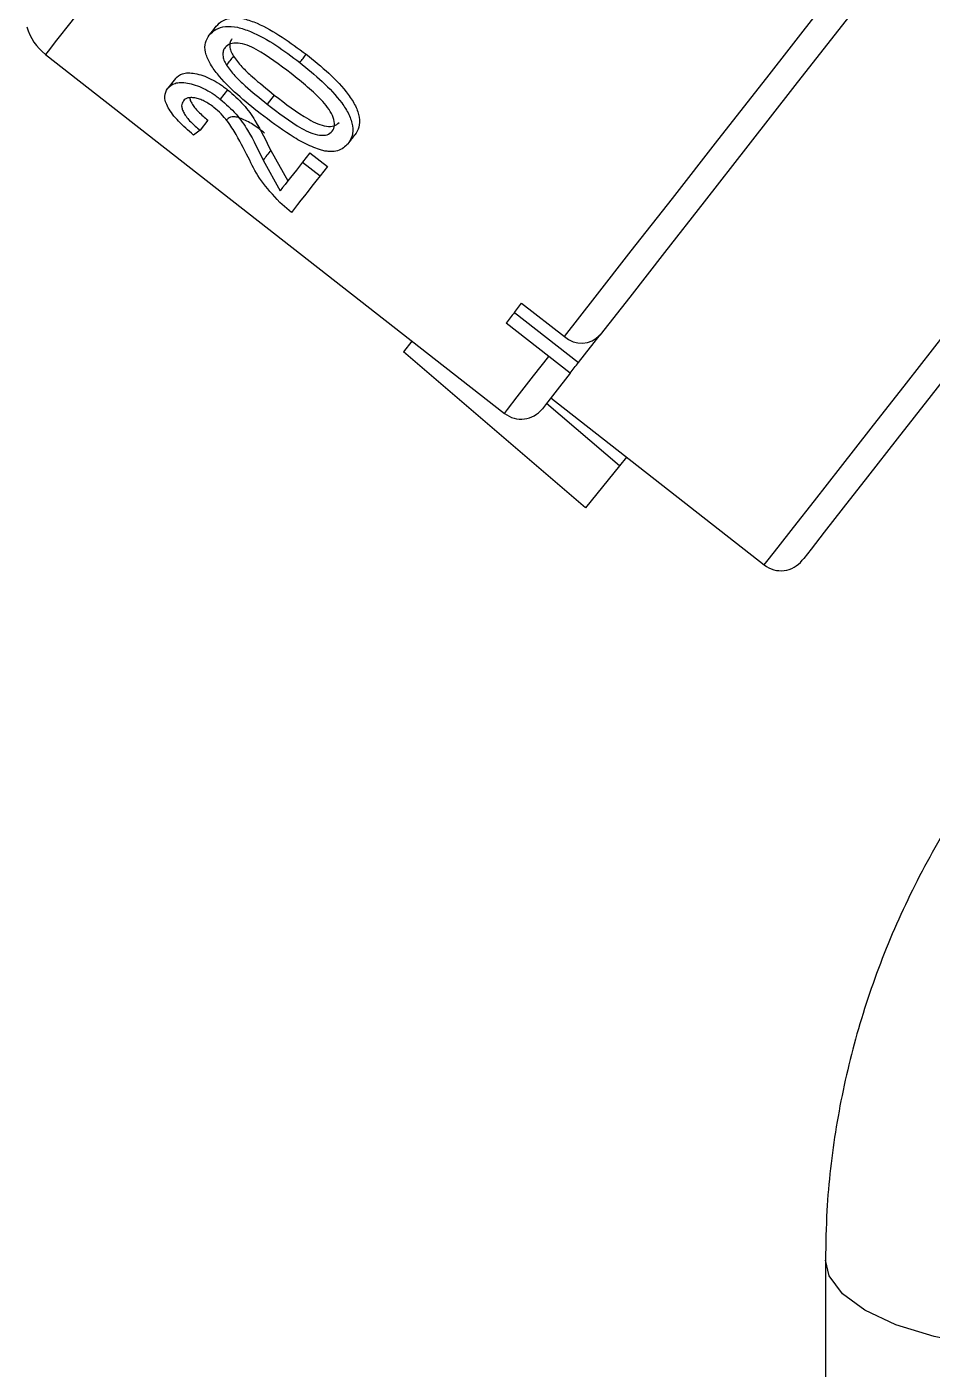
# Model space of a CAD drawing. Extents: x 150 to 4150, y 50 to 2920.
# Drawn here: x 1888.3 to 1971.8, y 1364.7 to 1488.5 of the extents above; entities that cross this region are included whole.
import ezdxf

# ---------------------------------------------------------------- set-up
doc = ezdxf.new("R2010")
doc.units = 0
doc.header["$LTSCALE"] = 10
doc.linetypes.add('SLD-KATı', pattern=[0])
doc.layers.get('0').update_dxf_attribs({"linetype": 'CONTINUOUS'})

msp = doc.modelspace()

# ---------------------------------------------------------------- linework, layer by layer
at = {"color": 7, "linetype": 'SLD-KATı'}
for p, q in [((1890.01, 1485.96), (1932.36, 1452.85)), ((1902, 1483.73), (1901.29, 1482.83)), ((1911.13, 1482.21), (1910.47, 1481.37)), ((1905, 1479.89), (1904.28, 1478.97)), ((1904.28, 1478.97), (1903.67, 1478.52)), ((1910.8, 1477.1), (1912.38, 1474.29)), ((1914.41, 1476.89), (1913.73, 1476.02)), ((1914.41, 1476.89), (1916.03, 1475.62)), ((1910.1, 1476.2), (1911.66, 1473.37)), ((1913.73, 1476.02), (1915.35, 1474.75)), ((1916.03, 1475.62), (1915.35, 1474.75)), ((1912.71, 1471.37), (1911.63, 1472.31)), ((1933.29, 1462.16), (1933.95, 1463.01)), ((1933.29, 1462.16), (1939.2, 1457.54)), ((1933.95, 1463.01), (1937.89, 1459.93)), ((1938.43, 1456.56), (1932.52, 1461.18)), ((1939.2, 1457.54), (1941.19, 1460.09)), ((1923.83, 1459.51), (1923.04, 1458.54)), ((1939.83, 1444.13), (1923.04, 1458.54)), ((1923.91, 1459.44), (1923.92, 1459.45)), ((1942.97, 1448.01), (1936.25, 1453.77)), ((1936.64, 1454.27), (1956.33, 1438.87)), ((1943.62, 1448.81), (1942.97, 1448.01)), ((1942.97, 1448.01), (1939.83, 1444.13)), ((1961.98, 1374.74), (1961.98, 1261.5))]:
    msp.add_line(p, q, dxfattribs=at)
at = {"color": 8, "linetype": 'SLD-KATı', "flags": 128}
for points in [[(1971.63, 1590.34), (1971.63, 1590.34), (1971.31, 1589.93), (1970.44, 1588.82), (1969.04, 1587.02), (1967.12, 1584.57), (1964.7, 1581.49), (1961.84, 1577.82), (1958.55, 1573.61), (1954.88, 1568.92), (1950.89, 1563.82), (1946.63, 1558.37), (1942.16, 1552.65), (1937.53, 1546.73), (1932.81, 1540.7), (1928.07, 1534.63), (1923.36, 1528.61), (1918.75, 1522.72), (1914.31, 1517.03), (1910.09, 1511.63), (1906.15, 1506.59), (1902.54, 1501.98), (1899.32, 1497.86), (1896.52, 1494.28), (1894.18, 1491.3), (1892.35, 1488.94), (1891.03, 1487.26), (1890.25, 1486.26), (1890.01, 1485.96)], [(1956.33, 1438.87), (1956.34, 1438.88), (1956.71, 1439.35), (1957.61, 1440.5), (1959.03, 1442.33), (1960.96, 1444.79), (1963.37, 1447.86), (1966.21, 1451.5), (1969.46, 1455.65), (1973.06, 1460.26), (1976.97, 1465.26), (1981.13, 1470.58), (1985.48, 1476.14), (1989.96, 1481.88), (1994.51, 1487.7), (1999.07, 1493.52), (2003.56, 1499.27), (2007.93, 1504.87), (2012.12, 1510.22), (2016.07, 1515.27), (2019.72, 1519.94), (2023.02, 1524.16), (2024.91, 1526.57)], [(1932.36, 1452.85), (1932.64, 1453.22), (1933.54, 1454.37), (1935.05, 1456.3), (1936.46, 1458.1)], [(1976.03, 1366.91), (1972, 1367.71), (1968.49, 1368.8), (1965.63, 1370.13), (1963.54, 1371.65), (1962.31, 1373.3), (1961.98, 1374.74)]]:
    msp.add_lwpolyline(points, dxfattribs=at)
at = {"color": 7, "linetype": 'SLD-KATı', "flags": 128}
for points in [[(2033.76, 1533.83), (2033.58, 1533.6), (2032.85, 1532.68), (2031.58, 1531.05), (2029.78, 1528.75), (2027.48, 1525.81), (2024.72, 1522.28), (2021.53, 1518.2), (2017.97, 1513.64), (2014.09, 1508.68), (2009.94, 1503.38), (2005.6, 1497.82), (2001.12, 1492.09), (1996.58, 1486.28), (1992.04, 1480.48), (1987.57, 1474.76), (1983.24, 1469.23), (1979.12, 1463.96), (1975.27, 1459.03), (1971.74, 1454.51), (1968.59, 1450.49), (1965.87, 1447.01), (1963.62, 1444.13), (1961.87, 1441.89), (1960.65, 1440.33), (1959.98, 1439.47), (1959.84, 1439.3)], [(1937.89, 1459.93), (1940.73, 1463.56), (1944.06, 1467.83), (1947.86, 1472.68), (1952.05, 1478.04), (1956.57, 1483.81), (1961.34, 1489.92), (1966.3, 1496.27), (1971.37, 1502.75)], [(1973.41, 1501.3), (1968.53, 1495.06), (1963.76, 1488.95), (1959.16, 1483.08), (1954.81, 1477.51), (1950.78, 1472.36), (1947.13, 1467.69), (1943.92, 1463.58), (1941.19, 1460.09)], [(1905.13, 1487.74), (1905.45, 1488.14), (1905.77, 1488.55)], [(1906.82, 1482.7), (1906.48, 1482.27), (1906.14, 1481.83)], [(1913.73, 1476.02), (1913.45, 1475.65), (1913.17, 1475.29), (1912.9, 1474.95), (1912.63, 1474.61), (1912.38, 1474.29), (1912.13, 1473.97), (1911.89, 1473.67), (1911.66, 1473.37)], [(1915.35, 1474.75), (1914.97, 1474.26), (1914.6, 1473.79), (1914.25, 1473.34), (1913.91, 1472.91), (1913.59, 1472.5), (1913.28, 1472.1), (1912.99, 1471.73), (1912.71, 1471.37)], [(1933.29, 1462.16), (1933.19, 1462.03), (1933.09, 1461.91), (1932.99, 1461.79), (1932.9, 1461.66), (1932.8, 1461.54), (1932.71, 1461.42), (1932.62, 1461.3), (1932.52, 1461.18)], [(1938.43, 1456.56), (1938.52, 1456.68), (1938.62, 1456.8), (1938.71, 1456.92), (1938.81, 1457.04), (1938.9, 1457.17), (1939, 1457.29), (1939.1, 1457.41), (1939.2, 1457.54)], [(1938.43, 1456.56), (1937.01, 1454.74), (1936.14, 1453.63), (1935.87, 1453.28)]]:
    msp.add_lwpolyline(points, dxfattribs=at)
at = {"color": 7, "linetype": 'SLD-KATı'}
for centre, radius, start, end in [((1893.09, 1489.9), 5, 196.2899, 231.9781), ((1939.46, 1461.68), 2.35, 228.1211, 317.5143), ((1933.9, 1454.82), 2.5, 231.9781, 321.9781), ((1957.87, 1440.84), 2.5, 231.9781, 321.9781)]:
    msp.add_arc(centre, radius, start, end, dxfattribs=at)
for centre, major_axis, start_param, end_param in [((1968.3, 1511.7), (125.86, -109.28), 4.716188, 4.716858), ((1965.72, 1513.79), (132.89, -100.61), 4.70859, 4.709259)]:
    msp.add_ellipse(centre, major_axis=major_axis, ratio=0.411332, start_param=start_param, end_param=end_param, dxfattribs=at)
for points, knots in [([(1905.77, 1488.55), (1905.95, 1488.74), (1906.32, 1489.11), (1907.21, 1489.37), (1908.33, 1489.29), (1910.74, 1488.41), (1912.59, 1487.05), (1914.08, 1485.97)], [0, 0, 0, 0, 0.125358, 0.250586, 0.375579, 0.500984, 1, 1, 1, 1]), ([(1905.13, 1487.74), (1905.32, 1487.93), (1905.69, 1488.31), (1906.59, 1488.58), (1907.72, 1488.52), (1909.33, 1487.93), (1911.31, 1486.86), (1912.75, 1485.76), (1913.48, 1485.2)], [0, 0, 0, 0, 0.126497, 0.252547, 0.377655, 0.502458, 0.751106, 1, 1, 1, 1]), ([(1909.81, 1480.51), (1909.1, 1481.08), (1907.69, 1482.22), (1906.08, 1483.82), (1905.13, 1485.17), (1904.71, 1486.18), (1904.71, 1487.07), (1904.99, 1487.52), (1905.13, 1487.74)], [0, 0, 0, 0, 0.248918, 0.4974991, 0.6223683, 0.747571, 0.8734849, 1, 1, 1, 1]), ([(1912.67, 1484.19), (1911.63, 1484.99), (1910.33, 1486), (1908.61, 1486.84), (1907.77, 1487.02), (1907.01, 1486.98), (1906.73, 1486.72), (1906.58, 1486.59)], [0, 0, 0, 0, 0.497961, 0.622757, 0.747962, 0.873666, 1, 1, 1, 1]), ([(1907.22, 1487.4), (1907.18, 1487.35), (1907.11, 1487.25), (1907.03, 1487.03), (1907, 1486.7), (1907.11, 1486.26), (1907.27, 1485.94), (1907.35, 1485.79)], [0, 0, 0, 0, 0.125172, 0.250285, 0.500032, 0.749914, 1, 1, 1, 1]), ([(1906.58, 1486.59), (1906.55, 1486.54), (1906.48, 1486.44), (1906.39, 1486.21), (1906.36, 1485.88), (1906.46, 1485.43), (1906.62, 1485.12), (1906.71, 1484.96)], [0, 0, 0, 0, 0.125755, 0.251391, 0.501749, 0.75128, 1, 1, 1, 1]), ([(1907.35, 1485.79), (1907.25, 1485.65), (1907.03, 1485.37), (1906.81, 1485.1), (1906.71, 1484.96)], [0, 0, 0, 0, 0.499974, 1, 1, 1, 1]), ([(1907.35, 1485.79), (1907.6, 1485.46), (1908.11, 1484.8), (1909.4, 1483.6), (1910.44, 1482.76), (1911.13, 1482.21)], [0, 0, 0, 0, 0.249407, 0.499573, 1, 1, 1, 1]), ([(1913.48, 1485.2), (1913.58, 1485.33), (1913.78, 1485.59), (1913.98, 1485.84), (1914.08, 1485.97)], [0, 0, 0, 0, 0.499976, 1, 1, 1, 1]), ([(1914.08, 1485.97), (1914.78, 1485.4), (1916.19, 1484.26), (1917.75, 1482.62), (1918.66, 1481.2), (1919.03, 1480.13), (1918.99, 1479.2), (1918.71, 1478.76), (1918.57, 1478.53)], [0, 0, 0, 0, 0.250511, 0.500402, 0.625435, 0.7502, 0.874976, 1, 1, 1, 1]), ([(1906.71, 1484.96), (1906.96, 1484.63), (1907.45, 1483.97), (1908.75, 1482.76), (1909.78, 1481.93), (1910.47, 1481.37)], [0, 0, 0, 0, 0.249923, 0.500023, 1, 1, 1, 1]), ([(1913.48, 1485.2), (1914.18, 1484.63), (1915.59, 1483.49), (1917.15, 1481.84), (1918.05, 1480.42), (1918.42, 1479.34), (1918.37, 1478.4), (1918.08, 1477.95), (1917.94, 1477.72)], [0, 0, 0, 0, 0.248901, 0.497488, 0.622316, 0.747535, 0.87348, 1, 1, 1, 1]), ([(1901.29, 1482.83), (1901.48, 1483.01), (1901.77, 1483.28), (1902.47, 1483.39), (1903.1, 1483.34), (1903.83, 1483.15), (1904.6, 1482.83), (1905.26, 1482.46), (1905.77, 1482.12), (1906.02, 1481.93), (1906.14, 1481.83)], [0, 0, 0, 0, 0.2516871, 0.3774633, 0.5028009, 0.6279308, 0.7520736, 0.8760036, 0.9380164, 1, 1, 1, 1]), ([(1902, 1483.73), (1902.19, 1483.91), (1902.47, 1484.17), (1903.16, 1484.27), (1903.79, 1484.22), (1904.51, 1484.02), (1905.28, 1483.71), (1905.94, 1483.33), (1906.45, 1482.98), (1906.69, 1482.8), (1906.82, 1482.7)], [0, 0, 0, 0, 0.2496285, 0.3746845, 0.4996984, 0.6252186, 0.7497819, 0.8747814, 0.9373757, 1, 1, 1, 1]), ([(1916.48, 1478.87), (1916.57, 1479.04), (1916.75, 1479.38), (1916.6, 1480.12), (1916.22, 1480.89), (1914.99, 1482.35), (1913.7, 1483.37), (1912.67, 1484.19)], [0, 0, 0, 0, 0.1262345, 0.2519721, 0.3771616, 0.5019789, 1, 1, 1, 1]), ([(1903.67, 1478.52), (1903.19, 1478.94), (1902.47, 1479.57), (1901.72, 1480.44), (1901.31, 1481.05), (1901.07, 1481.61), (1900.97, 1482.26), (1901.16, 1482.6), (1901.29, 1482.83)], [0, 0, 0, 0, 0.247421, 0.372877, 0.49673, 0.621589, 0.748058, 1, 1, 1, 1]), ([(1905.56, 1481.07), (1905.42, 1481.18), (1905.12, 1481.39), (1904.67, 1481.65), (1904.22, 1481.84), (1903.8, 1481.95), (1903.43, 1481.98), (1903.02, 1481.94), (1902.85, 1481.78), (1902.74, 1481.67)], [0, 0, 0, 0, 0.123837, 0.247756, 0.367683, 0.497123, 0.622492, 0.748247, 1, 1, 1, 1]), ([(1903.32, 1481.96), (1903.33, 1481.91), (1903.35, 1481.75), (1903.5, 1481.45), (1903.76, 1481.06), (1904.24, 1480.52), (1904.7, 1480.14), (1905, 1479.89)], [0, 0, 0, 0, 0.092181, 0.273958, 0.455764, 0.637553, 1, 1, 1, 1]), ([(1906.14, 1481.83), (1906.65, 1481.38), (1907.69, 1480.46), (1909.04, 1478.45), (1909.67, 1477.1), (1910.1, 1476.2)], [0, 0, 0, 0, 0.247745, 0.497426, 1, 1, 1, 1]), ([(1906.82, 1482.7), (1907.33, 1482.25), (1908.36, 1481.34), (1909.73, 1479.34), (1910.37, 1477.99), (1910.8, 1477.1)], [0, 0, 0, 0, 0.249003, 0.498831, 1, 1, 1, 1]), ([(1911.13, 1482.21), (1912.16, 1481.41), (1913.46, 1480.41), (1915.14, 1479.51), (1915.95, 1479.31), (1916.69, 1479.3), (1916.97, 1479.55), (1917.11, 1479.68)], [0, 0, 0, 0, 0.500484, 0.625669, 0.750587, 0.875333, 1, 1, 1, 1]), ([(1902.74, 1481.67), (1902.66, 1481.53), (1902.54, 1481.32), (1902.62, 1480.9), (1902.78, 1480.54), (1903.04, 1480.15), (1903.52, 1479.6), (1903.98, 1479.22), (1904.28, 1478.97)], [0, 0, 0, 0, 0.252029, 0.37796, 0.503421, 0.628371, 0.752775, 1, 1, 1, 1]), ([(1908.86, 1476.19), (1908.46, 1476.96), (1907.88, 1478.13), (1906.98, 1479.6), (1906.25, 1480.47), (1905.79, 1480.87), (1905.56, 1481.07)], [0, 0, 0, 0, 0.501966, 0.751704, 0.876146, 1, 1, 1, 1]), ([(1910.47, 1481.37), (1911.51, 1480.57), (1912.81, 1479.57), (1914.5, 1478.68), (1915.31, 1478.48), (1916.05, 1478.48), (1916.34, 1478.74), (1916.48, 1478.87)], [0, 0, 0, 0, 0.497976, 0.6228, 0.747985, 0.873725, 1, 1, 1, 1]), ([(1910.22, 1478.7), (1909.87, 1478.98), (1909.33, 1479.39), (1908.6, 1479.82), (1908.06, 1480.06), (1907.59, 1480.2), (1907.09, 1480.22), (1906.9, 1480.06), (1906.78, 1479.95)], [0, 0, 0, 0, 0.247863, 0.37305, 0.497038, 0.622199, 0.748015, 1, 1, 1, 1]), ([(1915.49, 1477.11), (1915.01, 1477.29), (1914.04, 1477.64), (1912.1, 1478.8), (1910.73, 1479.83), (1909.81, 1480.51)], [0, 0, 0, 0, 0.250384, 0.500479, 1, 1, 1, 1]), ([(1917.94, 1477.72), (1918.05, 1477.86), (1918.26, 1478.13), (1918.47, 1478.4), (1918.57, 1478.53)], [0, 0, 0, 0, 0.499983, 1, 1, 1, 1]), ([(1910.8, 1477.1), (1910.68, 1476.95), (1910.45, 1476.65), (1910.21, 1476.35), (1910.1, 1476.2)], [0, 0, 0, 0, 0.499966, 1, 1, 1, 1]), ([(1917.94, 1477.72), (1917.66, 1477.45), (1917.23, 1477.05), (1916.41, 1476.98), (1915.9, 1477.02), (1915.63, 1477.08), (1915.49, 1477.11)], [0, 0, 0, 0, 0.500314, 0.750438, 0.875331, 1, 1, 1, 1]), ([(1911.63, 1472.31), (1911.02, 1472.98), (1909.78, 1474.33), (1909.16, 1475.57), (1908.86, 1476.19)], [0, 0, 0, 0, 0.497402, 1, 1, 1, 1]), ([(2046.98, 1455.17), (2045.34, 1455.14), (2040.95, 1455.07), (2033.84, 1454.32), (2025.75, 1452.75), (2017.85, 1450.44), (2010.22, 1447.41), (2002.94, 1443.69), (1996.08, 1439.32), (1989.69, 1434.35), (1983.85, 1428.8), (1978.61, 1422.75), (1974.01, 1416.26), (1970.1, 1409.37), (1966.93, 1402.17), (1964.5, 1394.71), (1962.86, 1387.08), (1962.08, 1380.39), (1962.01, 1376.27), (1961.98, 1374.74)], [0, 0, 0, 0, 0.037149, 0.099365, 0.161612, 0.223855, 0.286076, 0.348254, 0.41037, 0.4724, 0.534326, 0.596128, 0.657792, 0.71931, 0.780679, 0.841907, 0.903007, 0.964, 1, 1, 1, 1])]:
    msp.add_open_spline(points, degree=3, knots=knots, dxfattribs=at)

doc.saveas('drawing.dxf')
